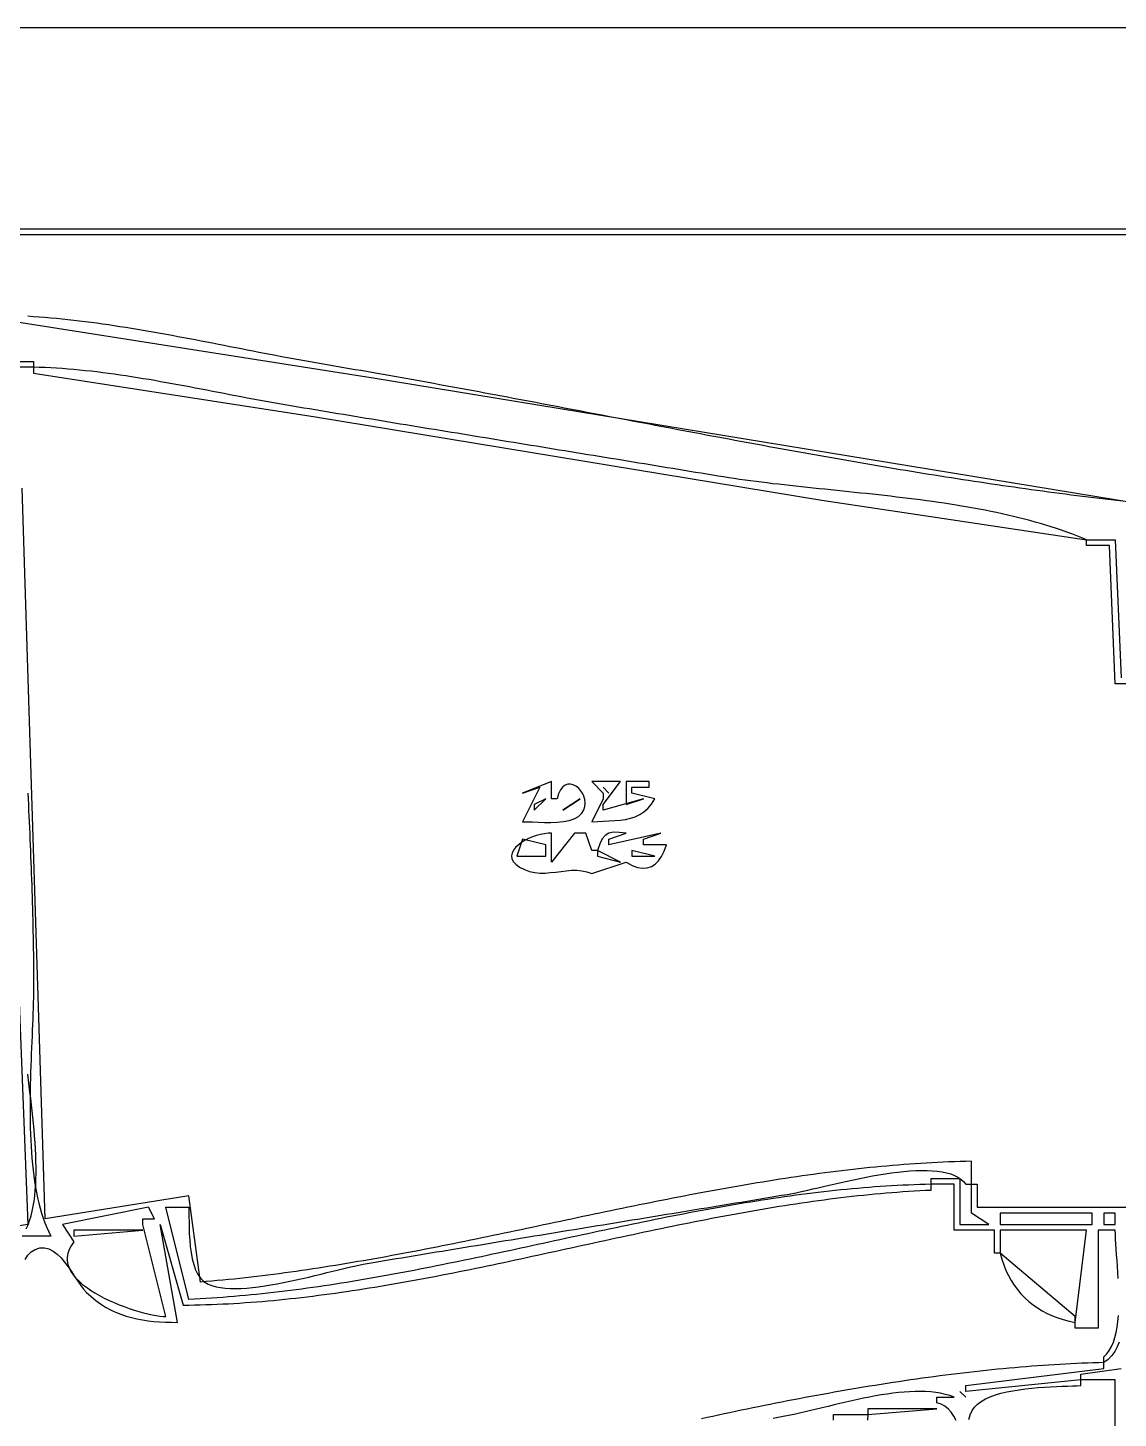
# Model space of a CAD drawing. Extents: x 0 to 1224, y 0 to 792.
# Drawn here: x 735 to 924.5, y 550.3 to 792 of the extents above; entities that cross this region are included whole.
import ezdxf

# ---------------------------------------------------------------- set-up
doc = ezdxf.new("R2010")
doc.units = 0
doc.layers.add('C7', color=7, linetype='CONTINUOUS')

msp = doc.modelspace()

# ---------------------------------------------------------------- linework, layer by layer
at = {"layer": 'C7'}
for points in [[(0, 792), (0, 0), (1224, 0), (1224, 792), (0, 792)], [(45, 757), (45, 36), (1179, 36), (1179, 757), (45, 757)], [(46, 756), (46, 37), (1178, 37), (1178, 756), (46, 756)], [(942, 707), (795, 731.0803), (732, 741), (732, 734), (736, 734), (736, 733), (733, 733), (733, 712), (732, 712), (732, 733), (730, 733), (730, 719), (729, 719), (729, 733), (562, 733), (562, 720), (561, 720), (561, 733), (559, 733), (559, 713), (558, 713), (558, 733), (536, 730)], [(925.2314, 709.718), (924.2427, 709.8308), (923.254, 709.9453), (922.2651, 710.0615), (921.2761, 710.1793), (920.2869, 710.2988), (919.2977, 710.42), (918.3083, 710.5427), (917.3188, 710.667), (916.3292, 710.7928), (915.3395, 710.9202), (914.3497, 711.0492), (913.3597, 711.1796), (912.3697, 711.3115), (911.3796, 711.4449), (910.3894, 711.5798), (909.3991, 711.716), (908.4087, 711.8537), (907.4183, 711.9928), (906.4278, 712.1332), (905.4372, 712.275), (904.4465, 712.4182), (903.4557, 712.5626), (902.4649, 712.7083), (901.474, 712.8553), (900.4831, 713.0036), (899.4921, 713.1531), (898.5011, 713.3038), (897.51, 713.4557), (896.5189, 713.6088), (895.5277, 713.7631), (894.5365, 713.9185), (893.5453, 714.075), (892.554, 714.2326), (891.5627, 714.3913), (890.5714, 714.5511), (889.58, 714.7119), (888.5887, 714.8737), (887.5973, 715.0365), (886.6059, 715.2004), (885.6145, 715.3651), (884.6231, 715.5309), (883.6317, 715.6975), (882.6403, 715.8651), (881.6489, 716.0336), (880.6575, 716.2029), (879.6661, 716.3731), (878.6747, 716.5441), (877.6834, 716.7159), (876.692, 716.8885), (875.7007, 717.0619), (874.7095, 717.2361), (873.7182, 717.4109), (872.727, 717.5865), (871.7358, 717.7628), (870.7447, 717.9398), (869.7536, 718.1174), (868.7626, 718.2957), (867.7716, 718.4746), (866.7807, 718.654), (865.7898, 718.8341), (864.799, 719.0147), (863.8082, 719.1959), (862.8176, 719.3776), (861.8269, 719.5598), (860.8364, 719.7425), (859.846, 719.9256), (858.8556, 720.1092), (857.8653, 720.2932), (856.8751, 720.4776), (855.885, 720.6625), (854.895, 720.8476), (853.905, 721.0332), (852.9152, 721.219), (851.9255, 721.4052), (850.9359, 721.5917), (849.9464, 721.7784), (848.957, 721.9654), (847.9677, 722.1526), (846.9786, 722.34), (845.9896, 722.5277), (845.0007, 722.7155), (844.0119, 722.9034), (843.0233, 723.0915), (842.0348, 723.2798), (841.0464, 723.4681), (840.0582, 723.6565), (839.0701, 723.8449), (838.0822, 724.0334), (837.0945, 724.222), (836.1069, 724.4105), (835.1194, 724.599), (834.1321, 724.7874), (833.145, 724.9759), (832.1581, 725.1642), (831.1713, 725.3524), (830.1847, 725.5406), (829.1983, 725.7286), (828.2121, 725.9164), (827.226, 726.1041), (826.2402, 726.2916), (825.2545, 726.4789), (824.2691, 726.6659), (823.2838, 726.8527), (822.2988, 727.0392), (821.3139, 727.2255), (820.3293, 727.4114), (819.3448, 727.597), (818.3606, 727.7823), (817.3766, 727.9672), (816.3929, 728.1517), (815.4093, 728.3358), (814.426, 728.5195), (813.4429, 728.7028), (812.4601, 728.8856), (811.4775, 729.0679), (810.4951, 729.2497), (809.513, 729.431), (808.5311, 729.6118), (807.5495, 729.792), (806.5682, 729.9716), (805.5871, 730.1506), (804.6063, 730.329), (803.6257, 730.5068), (802.6454, 730.684), (801.6654, 730.8604), (800.6856, 731.0362), (799.7061, 731.2112), (798.727, 731.3856), (797.7481, 731.5591), (796.7694, 731.7319), (795.7911, 731.9039), (794.8131, 732.0752), (793.8354, 732.2455), (792.8579, 732.4151), (791.8808, 732.5837), (790.904, 732.7515), (789.9275, 732.9184), (788.9513, 733.0844), (787.9755, 733.2494), (787, 733.4135), (786.0199, 733.5795), (785.0381, 733.7492), (784.0546, 733.9222), (783.0693, 734.0984), (782.0825, 734.2774), (781.0941, 734.4592), (780.1042, 734.6435), (779.1128, 734.83), (778.1201, 735.0185), (777.1261, 735.2088), (776.1308, 735.4007), (775.1343, 735.5939), (774.1366, 735.7882), (773.1379, 735.9835), (772.1382, 736.1794), (771.1375, 736.3758), (770.136, 736.5724), (769.1336, 736.7691), (768.1304, 736.9655), (767.1265, 737.1614), (766.122, 737.3567), (765.1168, 737.5511), (764.1111, 737.7444), (763.105, 737.9363), (762.0984, 738.1267), (761.0915, 738.3153), (760.0843, 738.5019), (759.0769, 738.6862), (758.0693, 738.8681), (757.0616, 739.0473), (756.0538, 739.2236), (755.046, 739.3968), (754.0384, 739.5666), (753.0308, 739.7328), (752.0234, 739.8952), (751.0163, 740.0536), (750.0095, 740.2078), (749.0031, 740.3574), (747.9971, 740.5024), (746.9916, 740.6424), (745.9866, 740.7773), (744.9823, 740.9069), (743.9786, 741.0308), (742.9757, 741.1489), (741.9735, 741.2609), (740.9723, 741.3667), (739.9719, 741.466), (738.9725, 741.5586), (737.9741, 741.6443), (736.9769, 741.7228), (735.9807, 741.7938), (734.9859, 741.8573)], [(736, 733), (736, 732), (785, 724.4136), (873, 709.9197), (919, 703), (918.1543, 703.3568), (917.2976, 703.7027), (916.4303, 704.0379), (915.5527, 704.3626), (914.6651, 704.6771), (913.7678, 704.9817), (912.8611, 705.2765), (911.9454, 705.5618), (911.0209, 705.8379), (910.0879, 706.105), (909.1468, 706.3634), (908.198, 706.6132), (907.2416, 706.8548), (906.2781, 707.0883), (905.3077, 707.3141), (904.3308, 707.5324), (903.3476, 707.7433), (902.3585, 707.9473), (901.3638, 708.1444), (900.3638, 708.335), (899.3589, 708.5192), (898.3493, 708.6974), (897.3354, 708.8698), (896.3174, 709.0365), (895.2957, 709.198), (894.2706, 709.3543), (893.2425, 709.5058), (892.2116, 709.6528), (891.1782, 709.7953), (890.1427, 709.9337), (889.1053, 710.0683), (888.0665, 710.1992), (887.0264, 710.3267), (885.9855, 710.4511), (884.944, 710.5726), (883.9023, 710.6915), (882.8607, 710.8079), (881.8194, 710.9222), (880.7788, 711.0345), (879.7392, 711.1452), (878.701, 711.2544), (877.6644, 711.3625), (876.6298, 711.4696), (875.5974, 711.576), (874.5676, 711.6819), (873.5407, 711.7876), (872.517, 711.8934), (871.4969, 711.9994), (870.4806, 712.106), (869.4685, 712.2133), (868.4608, 712.3216), (867.458, 712.4312), (866.4602, 712.5422), (865.4679, 712.655), (864.4813, 712.7698), (863.5007, 712.8868), (862.5265, 713.0063), (861.559, 713.1284), (860.5985, 713.2536), (859.6453, 713.3819), (858.6997, 713.5137), (857.7621, 713.6492), (856.8327, 713.7886), (855.9119, 713.9322), (855, 714.0802), (854.0133, 714.2435), (853.0266, 714.4067), (852.0399, 714.5698), (851.0531, 714.7328), (850.0664, 714.8956), (849.0796, 715.0583), (848.0928, 715.2209), (847.106, 715.3834), (846.1192, 715.5458), (845.1323, 715.708), (844.1455, 715.8702), (843.1586, 716.0323), (842.1717, 716.1943), (841.1849, 716.3562), (840.198, 716.518), (839.211, 716.6797), (838.2241, 716.8414), (837.2372, 717.003), (836.2502, 717.1646), (835.2633, 717.3261), (834.2763, 717.4875), (833.2894, 717.6489), (832.3024, 717.8102), (831.3154, 717.9715), (830.3284, 718.1328), (829.3414, 718.294), (828.3545, 718.4552), (827.3675, 718.6164), (826.3805, 718.7775), (825.3935, 718.9387), (824.4065, 719.0998), (823.4194, 719.261), (822.4324, 719.4221), (821.4454, 719.5832), (820.4584, 719.7444), (819.4714, 719.9055), (818.4844, 720.0667), (817.4974, 720.2279), (816.5104, 720.3891), (815.5235, 720.5504), (814.5365, 720.7117), (813.5495, 720.873), (812.5625, 721.0344), (811.5756, 721.1958), (810.5886, 721.3573), (809.6016, 721.5188), (808.6147, 721.6804), (807.6278, 721.842), (806.6408, 722.0038), (805.6539, 722.1656), (804.667, 722.3275), (803.6801, 722.4894), (802.6933, 722.6515), (801.7064, 722.8136), (800.7195, 722.9759), (799.7327, 723.1382), (798.7459, 723.3007), (797.7591, 723.4632), (796.7723, 723.6259), (795.7855, 723.7887), (794.7988, 723.9517), (793.812, 724.1147), (792.8253, 724.2779), (791.8386, 724.4412), (790.8519, 724.6047), (789.8653, 724.7683), (788.8786, 724.9321), (787.892, 725.096), (786.9054, 725.2601), (785.9188, 725.4243), (784.9323, 725.5887), (783.9458, 725.7533), (782.9593, 725.9181), (781.9728, 726.083), (780.9864, 726.2481), (780, 726.4135), (779.0192, 726.58), (778.0365, 726.7507), (777.0517, 726.9252), (776.0651, 727.1032), (775.0767, 727.2843), (774.0866, 727.4682), (773.0949, 727.6546), (772.1016, 727.8429), (771.1069, 728.033), (770.1107, 728.2244), (769.1133, 728.4169), (768.1146, 728.6099), (767.1148, 728.8033), (766.1139, 728.9965), (765.1121, 729.1894), (764.1094, 729.3814), (763.1058, 729.5724), (762.1015, 729.7618), (761.0966, 729.9494), (760.0911, 730.1348), (759.0851, 730.3176), (758.0787, 730.4975), (757.0719, 730.6741), (756.065, 730.8472), (755.0578, 731.0162), (754.0506, 731.1809), (753.0434, 731.3409), (752.0363, 731.4959), (751.0293, 731.6455), (750.0226, 731.7893), (749.0162, 731.927), (748.0102, 732.0583), (747.0047, 732.1827), (745.9998, 732.3), (744.9955, 732.4097), (743.992, 732.5116), (742.9893, 732.6052), (741.9874, 732.6902), (740.9866, 732.7663), (739.9868, 732.833), (738.9882, 732.8901), (737.9908, 732.9372), (736.9947, 732.974), (736, 733)], [(867, 589.2468), (867.589, 589.3522), (868.2429, 589.4819), (868.9575, 589.6333), (869.7283, 589.804), (870.5511, 589.9914), (871.4215, 590.193), (872.3353, 590.4063), (873.2881, 590.6289), (874.2757, 590.8582), (875.2936, 591.0917), (876.3376, 591.327), (877.4034, 591.5616), (878.4866, 591.7928), (879.583, 592.0183), (880.6882, 592.2356), (881.7979, 592.4421), (882.9078, 592.6353), (884.0136, 592.8129), (885.1109, 592.9721), (886.1955, 593.1106), (887.263, 593.2259), (888.3091, 593.3154), (889.3296, 593.3767), (890.32, 593.4072), (891.2761, 593.4045), (892.1935, 593.3661), (893.0681, 593.2895), (893.8953, 593.1721), (894.6709, 593.0114), (895.3907, 592.8051), (896.0502, 592.5505), (896.6452, 592.2452), (897.1714, 591.8867), (897.6244, 591.4724), (898, 591), (899, 591), (899, 595), (898.0187, 594.9772), (897.0376, 594.9495), (896.0566, 594.917), (895.0757, 594.8797), (894.0949, 594.8377), (893.1142, 594.791), (892.1336, 594.7397), (891.153, 594.6839), (890.1726, 594.6236), (889.1922, 594.5589), (888.212, 594.4899), (887.2318, 594.4167), (886.2517, 594.3392), (885.2717, 594.2577), (884.2918, 594.1721), (883.3119, 594.0824), (882.3321, 593.9889), (881.3525, 593.8915), (880.3728, 593.7903), (879.3933, 593.6854), (878.4139, 593.5769), (877.4345, 593.4647), (876.4552, 593.349), (875.4759, 593.2299), (874.4968, 593.1074), (873.5177, 592.9815), (872.5387, 592.8524), (871.5597, 592.7201), (870.5808, 592.5847), (869.602, 592.4463), (868.6233, 592.3048), (867.6446, 592.1604), (866.6659, 592.0132), (865.6874, 591.8632), (864.7088, 591.7104), (863.7304, 591.555), (862.752, 591.3971), (861.7737, 591.2366), (860.7954, 591.0736), (859.8171, 590.9083), (858.839, 590.7406), (857.8608, 590.5707), (856.8828, 590.3986), (855.9047, 590.2243), (854.9267, 590.048), (853.9488, 589.8698), (852.9709, 589.6896), (851.9931, 589.5075), (851.0153, 589.3237), (850.0375, 589.1382), (849.0598, 588.951), (848.0821, 588.7622), (847.1045, 588.5719), (846.1269, 588.3801), (845.1493, 588.187), (844.1718, 587.9925), (843.1943, 587.7968), (842.2168, 587.5999), (841.2394, 587.4019), (840.262, 587.2028), (839.2846, 587.0028), (838.3073, 586.8018), (837.33, 586.6), (836.3527, 586.3974), (835.3754, 586.1941), (834.3982, 585.9901), (833.4209, 585.7855), (832.4437, 585.5805), (831.4665, 585.3749), (830.4894, 585.169), (829.5122, 584.9628), (828.5351, 584.7563), (827.558, 584.5497), (826.5809, 584.3429), (825.6038, 584.1361), (824.6267, 583.9293), (823.6497, 583.7226), (822.6726, 583.516), (821.6955, 583.3097), (820.7185, 583.1036), (819.7415, 582.8979), (818.7644, 582.6926), (817.7874, 582.4878), (816.8104, 582.2835), (815.8333, 582.0799), (814.8563, 581.8769), (813.8793, 581.6747), (812.9023, 581.4733), (811.9252, 581.2728), (810.9482, 581.0733), (809.9711, 580.8748), (808.9941, 580.6773), (808.017, 580.481), (807.0399, 580.286), (806.0629, 580.0922), (805.0858, 579.8998), (804.1087, 579.7087), (803.1315, 579.5192), (802.1544, 579.3313), (801.1772, 579.1449), (800.2001, 578.9603), (799.2229, 578.7774), (798.2457, 578.5963), (797.2684, 578.4171), (796.2912, 578.2398), (795.3139, 578.0646), (794.3366, 577.8915), (793.3592, 577.7205), (792.3819, 577.5518), (791.4045, 577.3853), (790.4271, 577.2212), (789.4496, 577.0595), (788.4722, 576.9003), (787.4946, 576.7437), (786.5171, 576.5896), (785.5395, 576.4383), (784.5619, 576.2897), (783.5842, 576.144), (782.6065, 576.0011), (781.6288, 575.8612), (780.651, 575.7243), (779.6732, 575.5905), (778.6953, 575.4599), (777.7174, 575.3325), (776.7395, 575.2084), (775.7615, 575.0876), (774.7834, 574.9703), (773.8053, 574.8564), (772.8271, 574.7462), (771.8489, 574.6395), (770.8707, 574.5365), (769.8924, 574.4373), (768.914, 574.3419), (767.9356, 574.2504), (766.9571, 574.1629), (765.9786, 574.0794), (765, 574), (763, 589), (738, 585), (734, 712)], [(932, 678), (924, 678), (923, 702), (919, 702), (919, 703), (924, 703), (925, 679)], [(821, 659), (824, 660), (821, 654), (821.7853, 654.0022), (822.7027, 653.974), (823.7182, 653.9345), (824.7976, 653.9027), (825.9068, 653.8978), (827.0116, 653.9387), (828.0781, 654.0447), (829.072, 654.2347), (829.9593, 654.5279), (830.7059, 654.9433), (831.2777, 655.5), (831.618, 656.0774), (831.8108, 656.6765), (831.8706, 657.2822), (831.8123, 657.8794), (831.6506, 658.453), (831.4001, 658.9879), (831.0756, 659.469), (830.6918, 659.8812), (830.2635, 660.2094), (829.8053, 660.4385), (829.3321, 660.5535), (828.8584, 660.5392), (828.3991, 660.3805), (827.9689, 660.0623), (827.5825, 659.5695), (827.2546, 658.8871), (827, 658), (826, 658), (826, 661), (821, 659)], [(833, 661), (835, 659), (835, 658), (833, 654), (834.0381, 654.0712), (835.0554, 654.1196), (836.0488, 654.1624), (837.0154, 654.2163), (837.952, 654.2983), (838.8555, 654.4254), (839.723, 654.6145), (840.5514, 654.8826), (841.3377, 655.2465), (842.0787, 655.7233), (842.7714, 656.3298), (843.4129, 657.083), (844, 658), (840, 659), (840, 660), (843, 660), (843, 661), (839, 661), (839, 657), (842, 658), (835, 656), (835, 657), (838, 661), (833, 661)], [(835, 660), (836, 659), (835, 660)], [(734.9936, 658.9828), (735.0427, 657.9834), (735.0912, 656.9839), (735.139, 655.9845), (735.1861, 654.985), (735.2325, 653.9856), (735.2781, 652.9862), (735.3228, 651.9868), (735.3666, 650.9874), (735.4094, 649.988), (735.4511, 648.9885), (735.4918, 647.9891), (735.5314, 646.9897), (735.5697, 645.9903), (735.6068, 644.9909), (735.6426, 643.9915), (735.677, 642.9921), (735.71, 641.9926), (735.7415, 640.9932), (735.7715, 639.9938), (735.8, 638.9943), (735.8267, 637.9948), (735.8518, 636.9954), (735.8751, 635.9959), (735.8967, 634.9964), (735.9163, 633.9968), (735.9341, 632.9973), (735.9498, 631.9977), (735.9636, 630.9982), (735.9752, 629.9986), (735.9848, 628.999), (735.9921, 627.9993), (735.9972, 626.9996), (736, 626), (735.9974, 625.1704), (735.9876, 624.3165), (735.9712, 623.4395), (735.949, 622.5407), (735.9218, 621.6212), (735.8901, 620.6824), (735.8549, 619.7254), (735.8167, 618.7514), (735.7764, 617.7617), (735.7346, 616.7575), (735.692, 615.74), (735.6495, 614.7105), (735.6077, 613.6702), (735.5673, 612.6203), (735.5292, 611.562), (735.4939, 610.4965), (735.4623, 609.4252), (735.435, 608.3491), (735.4128, 607.2696), (735.3964, 606.1879), (735.3866, 605.1051), (735.384, 604.0225), (735.3894, 602.9414), (735.4035, 601.8629), (735.4271, 600.7883), (735.4608, 599.7189), (735.5054, 598.6557), (735.5617, 597.6001), (735.6303, 596.5534), (735.7119, 595.5166), (735.8074, 594.491), (735.9174, 593.478), (736.0427, 592.4786), (736.1839, 591.4941), (736.3418, 590.5258), (736.5172, 589.5748), (736.7107, 588.6425), (736.9232, 587.7299), (737.1552, 586.8384), (737.4076, 585.9692), (737.681, 585.1235), (737.9762, 584.3024), (738.294, 583.5074), (738.635, 582.7395), (739, 582), (734, 582)], [(825, 658), (823, 657), (823, 656), (825, 658)], [(828, 656), (831, 658), (828, 656)], [(833, 645), (839, 647), (840.0274, 646.4341), (840.9771, 646.0794), (841.8508, 645.929), (842.6504, 645.9757), (843.3779, 646.2124), (844.0352, 646.6322), (844.6241, 647.2278), (845.1467, 647.9924), (845.6046, 648.9188), (846, 650), (842, 650), (842, 651), (845, 652), (836, 650), (836, 651), (839, 652), (837.7944, 652.1598), (836.8068, 652.1724), (836.0046, 652.0084), (835.3553, 651.6385), (834.8264, 651.0333), (834.3855, 650.1636), (834, 649), (833, 649), (832, 652), (830, 652), (826, 647), (826, 652), (825.4137, 652.0043), (824.7715, 651.9378), (824.0911, 651.806), (823.3901, 651.6143), (822.6861, 651.3682), (821.997, 651.0729), (821.3404, 650.7341), (820.7339, 650.3572), (820.1952, 649.9474), (819.7421, 649.5104), (819.3922, 649.0515), (819.1632, 648.5762), (819.0728, 648.0899), (819.1387, 647.598), (819.3785, 647.106), (819.81, 646.6193), (820.4508, 646.1433), (821.3186, 645.6836), (822.203, 645.3593), (823.0998, 645.1699), (824.0063, 645.091), (824.9197, 645.098), (825.8372, 645.1666), (826.7562, 645.2724), (827.6739, 645.3908), (828.5875, 645.4976), (829.4944, 645.5681), (830.3919, 645.5781), (831.2771, 645.503), (832.1474, 645.3184), (833, 645)], [(821, 651), (820, 648), (825, 648), (825, 650), (821, 651)], [(834, 649), (834, 648), (838, 647), (834, 649)], [(840, 649), (840, 648), (844, 648), (840, 649)], [(732.9606, 636), (735, 584), (709, 580)], [(734.7318, 583.2692), (735.0417, 583.9719), (735.3163, 584.7168), (735.557, 585.5016), (735.7653, 586.3239), (735.9426, 587.1813), (736.0904, 588.0714), (736.2101, 588.9919), (736.3034, 589.9405), (736.3715, 590.9147), (736.4159, 591.9122), (736.4383, 592.9307), (736.4399, 593.9677), (736.4222, 595.0208), (736.3868, 596.0878), (736.3351, 597.1663), (736.2686, 598.2538), (736.1887, 599.3481), (736.0969, 600.4467), (735.9946, 601.5473), (735.8834, 602.6476), (735.7646, 603.7451), (735.6398, 604.8374), (735.5104, 605.9223), (735.378, 606.9974), (735.2438, 608.0602), (735.1095, 609.1084), (734.9765, 610.1397)], [(745.1882, 572.2129), (745.9918, 571.4742), (746.8121, 570.8066), (747.6487, 570.2068), (748.5015, 569.6713), (749.3704, 569.1966), (750.2553, 568.7794), (751.156, 568.4162), (752.0723, 568.1035), (753.0042, 567.838), (753.9514, 567.6163), (754.9138, 567.4348), (755.8913, 567.2902), (756.8838, 567.179), (757.891, 567.0978), (758.9129, 567.0432), (759.9492, 567.0117), (761, 567), (758, 584), (762, 570), (762.9819, 570.011), (763.9637, 570.0279), (764.9452, 570.0505), (765.9266, 570.0788), (766.9078, 570.1126), (767.8888, 570.152), (768.8696, 570.1967), (769.8503, 570.2467), (770.8308, 570.302), (771.8111, 570.3624), (772.7912, 570.4278), (773.7712, 570.4982), (774.751, 570.5735), (775.7307, 570.6537), (776.7102, 570.7385), (777.6895, 570.8279), (778.6687, 570.9219), (779.6478, 571.0204), (780.6267, 571.1233), (781.6055, 571.2304), (782.5841, 571.3417), (783.5626, 571.4572), (784.541, 571.5767), (785.5192, 571.7002), (786.4973, 571.8275), (787.4753, 571.9586), (788.4531, 572.0934), (789.4309, 572.2318), (790.4085, 572.3737), (791.386, 572.5191), (792.3634, 572.6678), (793.3407, 572.8198), (794.3179, 572.975), (795.295, 573.1333), (796.272, 573.2946), (797.2489, 573.4589), (798.2257, 573.626), (799.2024, 573.7958), (800.179, 573.9684), (801.1555, 574.1435), (802.132, 574.3211), (803.1084, 574.5012), (804.0847, 574.6836), (805.0609, 574.8682), (806.037, 575.055), (807.0131, 575.2439), (807.9892, 575.4348), (808.9651, 575.6276), (809.941, 575.8222), (810.9169, 576.0186), (811.8927, 576.2166), (812.8684, 576.4163), (813.8441, 576.6173), (814.8198, 576.8198), (815.7954, 577.0236), (816.771, 577.2287), (817.7465, 577.4349), (818.722, 577.6421), (819.6975, 577.8504), (820.6729, 578.0595), (821.6484, 578.2694), (822.6238, 578.4801), (823.5991, 578.6914), (824.5745, 578.9032), (825.5499, 579.1155), (826.5252, 579.3282), (827.5006, 579.5412), (828.4759, 579.7545), (829.4512, 579.9678), (830.4266, 580.1812), (831.4019, 580.3945), (832.3772, 580.6077), (833.3526, 580.8207), (834.328, 581.0334), (835.3033, 581.2458), (836.2787, 581.4576), (837.2542, 581.6689), (838.2296, 581.8796), (839.2051, 582.0895), (840.1806, 582.2987), (841.1561, 582.5069), (842.1317, 582.7142), (843.1073, 582.9204), (844.083, 583.1255), (845.0587, 583.3293), (846.0344, 583.5318), (847.0102, 583.7329), (847.986, 583.9326), (848.9619, 584.1306), (849.9379, 584.327), (850.9139, 584.5217), (851.89, 584.7145), (852.8661, 584.9055), (853.8424, 585.0944), (854.8187, 585.2812), (855.795, 585.4659), (856.7715, 585.6483), (857.748, 585.8284), (858.7246, 586.0061), (859.7013, 586.1813), (860.6781, 586.3539), (861.655, 586.5238), (862.632, 586.6909), (863.6091, 586.8552), (864.5862, 587.0166), (865.5635, 587.1749), (866.5409, 587.3302), (867.5184, 587.4822), (868.496, 587.631), (869.4737, 587.7764), (870.4516, 587.9184), (871.4296, 588.0569), (872.4076, 588.1918), (873.3859, 588.3229), (874.3642, 588.4503), (875.3427, 588.5738), (876.3213, 588.6934), (877.3001, 588.8089), (878.279, 588.9204), (879.258, 589.0276), (880.2372, 589.1305), (881.2165, 589.229), (882.196, 589.3231), (883.1757, 589.4127), (884.1555, 589.4976), (885.1354, 589.5778), (886.1156, 589.6531), (887.0959, 589.7237), (888.0763, 589.7892), (889.057, 589.8497), (890.0378, 589.905), (891.0188, 589.9551), (892, 590), (892, 591), (891.0168, 590.9769), (890.0339, 590.9482), (889.0513, 590.9141), (888.0689, 590.8746), (887.0867, 590.8298), (886.1048, 590.7798), (885.1231, 590.7246), (884.1416, 590.6644), (883.1604, 590.5992), (882.1794, 590.5291), (881.1986, 590.4543), (880.218, 590.3747), (879.2377, 590.2904), (878.2575, 590.2016), (877.2775, 590.1084), (876.2978, 590.0107), (875.3182, 589.9088), (874.3389, 589.8026), (873.3597, 589.6922), (872.3807, 589.5779), (871.4019, 589.4595), (870.4232, 589.3372), (869.4448, 589.2112), (868.4665, 589.0814), (867.4884, 588.9479), (866.5104, 588.8109), (865.5326, 588.6704), (864.5549, 588.5266), (863.5774, 588.3794), (862.6001, 588.2289), (861.6229, 588.0754), (860.6458, 587.9187), (859.6689, 587.7591), (858.6921, 587.5966), (857.7154, 587.4312), (856.7388, 587.2632), (855.7624, 587.0925), (854.7861, 586.9192), (853.8099, 586.7434), (852.8338, 586.5652), (851.8578, 586.3847), (850.882, 586.202), (849.9062, 586.0171), (848.9305, 585.8301), (847.9549, 585.6412), (846.9794, 585.4503), (846.004, 585.2577), (845.0286, 585.0633), (844.0533, 584.8672), (843.0781, 584.6695), (842.103, 584.4704), (841.1279, 584.2699), (840.1529, 584.068), (839.178, 583.8649), (838.2031, 583.6606), (837.2283, 583.4553), (836.2535, 583.2489), (835.2787, 583.0417), (834.304, 582.8336), (833.3293, 582.6248), (832.3547, 582.4153), (831.38, 582.2052), (830.4054, 581.9946), (829.4308, 581.7836), (828.4563, 581.5723), (827.4817, 581.3608), (826.5072, 581.149), (825.5326, 580.9372), (824.5581, 580.7254), (823.5836, 580.5137), (822.609, 580.3021), (821.6344, 580.0908), (820.6599, 579.8798), (819.6853, 579.6693), (818.7107, 579.4592), (817.736, 579.2497), (816.7614, 579.0409), (815.7867, 578.8328), (814.8119, 578.6256), (813.8371, 578.4192), (812.8623, 578.2139), (811.8875, 578.0096), (810.9125, 577.8065), (809.9376, 577.6046), (808.9625, 577.4041), (807.9874, 577.2049), (807.0123, 577.0073), (806.037, 576.8112), (805.0617, 576.6168), (804.0863, 576.4241), (803.1108, 576.2333), (802.1353, 576.0443), (801.1596, 575.8574), (800.1839, 575.6725), (799.2081, 575.4898), (798.2321, 575.3093), (797.2561, 575.1311), (796.28, 574.9553), (795.3037, 574.782), (794.3273, 574.6113), (793.3508, 574.4432), (792.3742, 574.2779), (791.3975, 574.1154), (790.4206, 573.9558), (789.4436, 573.7991), (788.4664, 573.6456), (787.4892, 573.4951), (786.5117, 573.3479), (785.5341, 573.2041), (784.5564, 573.0636), (783.5785, 572.9266), (782.6005, 572.7931), (781.6222, 572.6633), (780.6439, 572.5373), (779.6653, 572.415), (778.6866, 572.2967), (777.7077, 572.1823), (776.7286, 572.0719), (775.7493, 571.9658), (774.7698, 571.8638), (773.7902, 571.7661), (772.8103, 571.6729), (771.8302, 571.5841), (770.85, 571.4998), (769.8695, 571.4203), (768.8888, 571.3454), (767.9079, 571.2753), (766.9267, 571.2101), (765.9454, 571.1499), (764.9638, 571.0948), (763.982, 571.0448), (763, 571), (759, 587), (763, 587), (763.0083, 586.2643), (763.011, 585.4154), (763.0164, 584.4743), (763.0329, 583.4619), (763.0688, 582.3994), (763.1322, 581.3077), (763.2317, 580.2079), (763.3753, 579.1211), (763.5716, 578.0683), (763.8287, 577.0704), (764.1549, 576.1486), (764.5587, 575.3239), (765.0482, 574.6173), (765.6318, 574.0499), (766.3178, 573.6427), (766.9868, 573.3939), (767.7139, 573.1981), (768.4948, 573.0524), (769.3253, 572.9539), (770.2013, 572.8996), (771.1187, 572.8867), (772.0731, 572.9121), (773.0605, 572.9729), (774.0766, 573.0662), (775.1173, 573.1892), (776.1784, 573.3387), (777.2557, 573.512), (778.345, 573.7061), (779.4422, 573.9181), (780.5431, 574.1449), (781.6434, 574.3838), (782.7391, 574.6317), (783.8259, 574.8857), (784.8997, 575.143), (785.9562, 575.4005), (786.9913, 575.6554), (788.0009, 575.9046), (788.9806, 576.1454), (789.9264, 576.3747), (790.8341, 576.5896), (791.6995, 576.7872), (792.5184, 576.9646), (793.2866, 577.1188), (794, 577.2469)], [(924.5151, 574.5982), (924.4489, 575.67), (924.3758, 576.7233), (924.2997, 577.7513), (924.2245, 578.747), (924.1541, 579.7035), (924.0926, 580.614), (924.0437, 581.4715), (924.0116, 582.2691), (924, 583), (921, 583), (921, 566), (917, 566), (917, 567), (919, 583), (904, 583), (904, 579), (903, 579), (903, 583), (896, 583), (896, 591), (892, 591), (892, 592), (897, 592), (897, 584), (902, 584), (899, 586), (899, 591), (900, 591), (900, 587), (932, 587)], [(794, 577.2468), (794.9997, 577.4132), (795.9994, 577.5795), (796.9992, 577.7456), (797.999, 577.9116), (798.9988, 578.0774), (799.9987, 578.243), (800.9985, 578.4085), (801.9984, 578.5739), (802.9983, 578.7391), (803.9982, 578.9042), (804.9981, 579.0691), (805.9981, 579.2339), (806.998, 579.3986), (807.998, 579.5632), (808.998, 579.7277), (809.998, 579.892), (810.998, 580.0563), (811.998, 580.2204), (812.9981, 580.3845), (813.9981, 580.5485), (814.9982, 580.7124), (815.9982, 580.8762), (816.9983, 581.04), (817.9984, 581.2037), (818.9985, 581.3673), (819.9986, 581.5309), (820.9987, 581.6944), (821.9988, 581.8579), (822.9989, 582.0213), (823.9991, 582.1847), (824.9992, 582.3481), (825.9993, 582.5114), (826.9995, 582.6747), (827.9996, 582.838), (828.9997, 583.0013), (829.9999, 583.1646), (831, 583.3279), (832.0002, 583.4912), (833.0003, 583.6545), (834.0004, 583.8178), (835.0006, 583.9811), (836.0007, 584.1444), (837.0008, 584.3078), (838.001, 584.4712), (839.0011, 584.6347), (840.0012, 584.7982), (841.0013, 584.9617), (842.0014, 585.1253), (843.0015, 585.2889), (844.0016, 585.4526), (845.0017, 585.6164), (846.0017, 585.7803), (847.0018, 585.9442), (848.0018, 586.1082), (849.0019, 586.2723), (850.0019, 586.4365), (851.0019, 586.6008), (852.0019, 586.7652), (853.0019, 586.9297), (854.0019, 587.0943), (855.0018, 587.2591), (856.0018, 587.4239), (857.0017, 587.5889), (858.0016, 587.754), (859.0015, 587.9193), (860.0014, 588.0847), (861.0012, 588.2502), (862.0011, 588.4159), (863.0009, 588.5818), (864.0007, 588.7478), (865.0005, 588.914), (866.0002, 589.0803), (867, 589.2469)], [(756, 587), (741, 584), (743, 581), (742.515, 580.3192), (742.1646, 579.6473), (741.9417, 578.985), (741.8392, 578.3334), (741.8502, 577.6932), (741.9676, 577.0654), (742.1845, 576.4508), (742.4938, 575.8504), (742.8885, 575.265), (743.3617, 574.6956), (743.9062, 574.143), (744.5152, 573.6081), (745.1816, 573.0919), (745.8983, 572.5951), (746.6584, 572.1188), (747.4549, 571.6637), (748.2807, 571.2308), (749.1289, 570.821), (749.9924, 570.4352), (750.8643, 570.0743), (751.7375, 569.7391), (752.6049, 569.4305), (753.4597, 569.1495), (754.2948, 568.8969), (755.1032, 568.6736), (755.8778, 568.4806), (756.6118, 568.3187), (757.2979, 568.1888), (757.9294, 568.0917), (758.499, 568.0285), (759, 568), (755, 584), (755, 585), (757, 585), (756, 587)], [(904, 586), (904, 584), (920, 584), (920, 586), (904, 586)], [(922, 586), (922, 584), (924, 584), (924, 586), (922, 586)], [(743, 583), (743, 582), (755, 583), (743, 583)], [(734.5293, 577.9421), (735.0192, 578.6653), (735.6002, 579.2574), (736.2868, 579.6913), (737.0934, 579.9398)], [(737.0933, 579.9398), (737.9075, 579.9635), (738.6794, 579.7732), (739.4119, 579.399), (740.1077, 578.8714), (740.7698, 578.2205), (741.4008, 577.4767), (742.0037, 576.6703), (742.5813, 575.8316), (743.1364, 574.9908), (743.6718, 574.1782), (744.1903, 573.4242), (744.6949, 572.7589), (745.1883, 572.2129)], [(904, 579), (904.2755, 577.9725), (904.603, 576.9867), (904.9812, 576.043), (905.4091, 575.1417), (905.8854, 574.2833), (906.409, 573.4683), (906.9789, 572.6969), (907.5937, 571.9696), (908.2524, 571.2869), (908.9539, 570.6491), (909.6969, 570.0567), (910.4803, 569.5101), (911.3031, 569.0096), (912.1639, 568.5558), (913.0618, 568.1489), (913.9954, 567.7895), (914.9638, 567.478), (915.9657, 567.2146), (917, 567), (917, 568), (904, 579)], [(924.6456, 563.5555), (924.3251, 562.7238), (923.9108, 561.9447), (923.3923, 561.226), (922.7588, 560.5752), (922, 560), (922, 561), (922.5099, 561.5203), (922.9539, 562.1258), (923.3358, 562.8094), (923.6598, 563.5643), (923.9295, 564.3836), (924.1491, 565.2603), (924.3224, 566.1877), (924.4534, 567.1586), (924.546, 568.1664)], [(898.5455, 550.132), (898.7809, 550.9522), (899.1173, 551.6828), (899.531, 552.2661), (900.0638, 552.792), (900.7045, 553.2635), (901.442, 553.6837), (902.2651, 554.0557), (903.1628, 554.3826), (904.1238, 554.6676), (905.137, 554.9138), (906.1914, 555.1243), (907.2758, 555.3023), (908.379, 555.4507), (909.4899, 555.5728), (910.5975, 555.6717), (911.6905, 555.7504), (912.7579, 555.8121), (913.7884, 555.86), (914.7711, 555.897), (915.6947, 555.9265), (916.5481, 555.9513), (917.3203, 555.9748), (918, 556), (918, 557), (898, 555), (898, 556), (922, 559), (922, 560), (921.0567, 559.9782), (920.1098, 559.9518), (919.1593, 559.9209), (918.2052, 559.8855), (917.2477, 559.8456), (916.2869, 559.8013), (915.3228, 559.7526), (914.3555, 559.6996), (913.3853, 559.6425), (912.412, 559.5811), (911.4358, 559.5155), (910.4569, 559.4459), (909.4753, 559.3723), (908.4911, 559.2947), (907.5043, 559.2131), (906.5152, 559.1277), (905.5237, 559.0384), (904.53, 558.9454), (903.5342, 558.8487), (902.5363, 558.7483), (901.5364, 558.6443), (900.5347, 558.5367), (899.5312, 558.4256), (898.5261, 558.3111), (897.5193, 558.1932), (896.5111, 558.072), (895.5014, 557.9474), (894.4905, 557.8196), (893.4783, 557.6886), (892.465, 557.5545), (891.4506, 557.4173), (890.4353, 557.2771), (889.4192, 557.1339), (888.4023, 556.9878), (887.3848, 556.8388), (886.3666, 556.687), (885.348, 556.5324), (884.329, 556.3752), (883.3097, 556.2152), (882.2902, 556.0527), (881.2705, 555.8876), (880.2509, 555.72), (879.2313, 555.55), (878.2119, 555.3775), (877.1927, 555.2028), (876.1739, 555.0257), (875.1555, 554.8464), (874.1377, 554.665), (873.1205, 554.4814), (872.104, 554.2957), (871.0883, 554.108), (870.0735, 553.9183), (869.0597, 553.7268), (868.0469, 553.5333), (867.0354, 553.3381), (866.0251, 553.1411), (865.0162, 552.9423), (864.0087, 552.742), (863.0028, 552.54), (861.9985, 552.3365), (860.9959, 552.1315), (859.9952, 551.925), (858.9964, 551.7172), (857.9995, 551.508), (857.0048, 551.2976), (856.0123, 551.0859), (855.022, 550.8731), (854.0341, 550.6591), (853.0487, 550.444), (852.0659, 550.228)], [(924, 442), (924, 557), (918, 557), (918, 558), (925, 559)], [(896.3502, 549.9471), (895.9531, 550.6975), (895.4986, 551.3654), (894.9813, 551.9401), (894.3959, 552.4112), (893.7372, 552.768), (893, 553), (893, 554), (896, 554), (895.2387, 554.2679), (894.4489, 554.4906), (893.6322, 554.6701), (892.7901, 554.8085), (891.9242, 554.9078), (891.0362, 554.9701), (890.1277, 554.9976), (889.2001, 554.9923), (888.2552, 554.9563), (887.2945, 554.8917), (886.3195, 554.8005), (885.332, 554.6849), (884.3335, 554.547), (883.3256, 554.3888), (882.3099, 554.2123), (881.288, 554.0198), (880.2614, 553.8133), (879.2319, 553.5948), (878.2008, 553.3665), (877.17, 553.1304), (876.1409, 552.8887), (875.1152, 552.6434), (874.0944, 552.3965), (873.0801, 552.1503), (872.074, 551.9067), (871.0776, 551.6679), (870.0926, 551.4359), (869.1204, 551.2128), (868.1628, 551.0008), (867.2213, 550.8018), (866.2975, 550.6181), (865.393, 550.4516), (864.5094, 550.3044)], [(897, 555), (898, 554), (897, 555)], [(875, 550), (875, 551), (881, 551), (880.9229, 550.0254)], [(881, 552), (881, 551), (893, 552), (881, 552)]]:
    msp.add_lwpolyline(points, dxfattribs=at)

doc.saveas('drawing.dxf')
